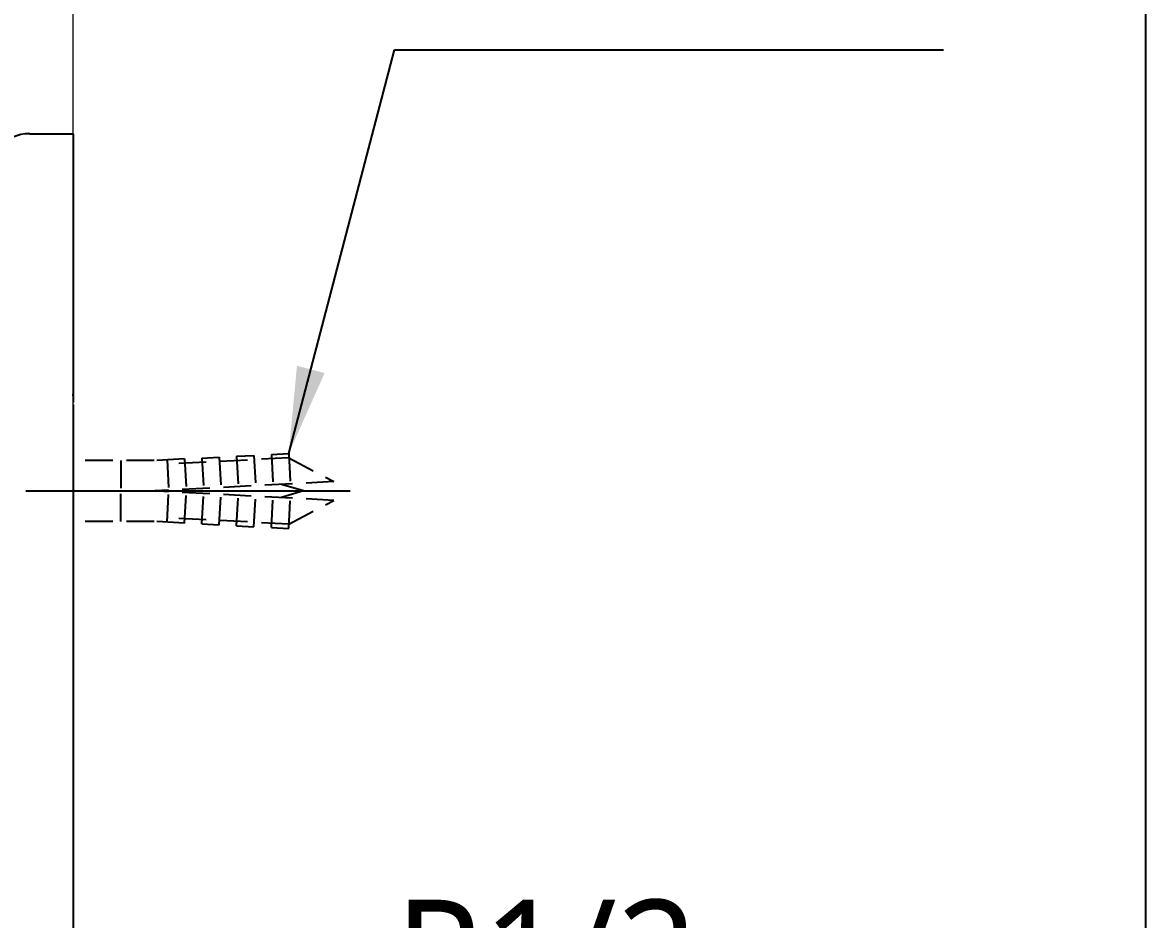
# Model space of a CAD drawing. Header units: millimetres. Extents: x 0 to 4679, y -4094 to -981.
# Drawn here: x 4421.1 to 4679.5, y -3221.5 to -3015.2 of the extents above; entities that cross this region are included whole.
import ezdxf
from ezdxf.lldxf.tags import DXFTag

# ---------------------------------------------------------------- set-up
doc = ezdxf.new("R2010")
doc.units = ezdxf.units.MM
doc.linetypes.add('DASHED2', pattern=[9.525, 6.35, -3.175])
for name, color, linetype in [('내부선 및 부속', 4, 'Continuous'), ('도각라인', 7, 'Continuous'), ('외형선', 3, 'Continuous'), ('점선', 6, 'DASHED2'), ('중심선', 1, 'DASHED'), ('치수선', 7, 'Continuous')]:
    doc.layers.add(name, color=color, linetype=linetype)
doc.styles.add('맑은고딕_치수', font='malgun.ttf', dxfattribs={"height": 25})
tags = doc.linetypes.add('DASHDOT', pattern=[70, 31, -13, 13, -13]).pattern_tags.tags
tags[10:11] = [DXFTag(74, 4), DXFTag(75, 0), DXFTag(340, '0'), DXFTag(46, 0.0), DXFTag(50, 0.0), DXFTag(44, 0.0), DXFTag(45, 0.0)]
tags[8:9] = [DXFTag(74, 4), DXFTag(75, 0), DXFTag(340, '0'), DXFTag(46, 0.0), DXFTag(50, 0.0), DXFTag(44, 0.0), DXFTag(45, 0.0)]
tags[6:7] = [DXFTag(74, 4), DXFTag(75, 0), DXFTag(340, '0'), DXFTag(46, 0.0), DXFTag(50, 0.0), DXFTag(44, 0.0), DXFTag(45, 0.0)]
tags[4:5] = [DXFTag(74, 4), DXFTag(75, 0), DXFTag(340, '0'), DXFTag(46, 0.0), DXFTag(50, 0.0), DXFTag(44, 0.0), DXFTag(45, 0.0)]
tags = doc.linetypes.add('DASHED', pattern=[25.72, 12.86, -12.86]).pattern_tags.tags
tags[6:7] = [DXFTag(74, 4), DXFTag(75, 0), DXFTag(340, '0'), DXFTag(46, 0.0), DXFTag(50, 0.0), DXFTag(44, 0.0), DXFTag(45, 0.0)]
tags[4:5] = [DXFTag(74, 4), DXFTag(75, 0), DXFTag(340, '0'), DXFTag(46, 0.0), DXFTag(50, 0.0), DXFTag(44, 0.0), DXFTag(45, 0.0)]
doc.dimstyles.new('계림치수_맑은고딕', dxfattribs={"dimtxt": 25, "dimasz": 20, "dimexe": 20, "dimexo": 0.0625, "dimgap": 10, "dimtad": 1, "dimdec": 0, "dimzin": 0, "dimdsep": 46, "dimtxsty": '맑은고딕_치수', "dimcen": 0.09, "dimadec": 0, "dimazin": 0, "dimtfac": 1, "dimtdec": 0, "dimtofl": 0, "dimtmove": 0, "dimatfit": 3, "dimfxl": 1, "dimtolj": 1, "dimtzin": 0, "dimarcsym": 0})

# ---------------------------------------------------------------- blocks, each defined once
blk = doc.blocks.new('6087')
at = {"layer": '점선'}
for p, q in [((14233.78, -6059.09), (14237.78, -6058.88)), ((14237.78, -6058.88), (14238.15, -6065.87)), ((14241.77, -6058.67), (14245.77, -6058.46)), ((14241.77, -6058.67), (14242.14, -6065.66)), ((14245.77, -6058.46), (14246.13, -6065.45)), ((14214.82, -6060.08), (14196.18, -6060.08)), ((14207.18, -6060.08), (14207.18, -6067.08)), ((14221.8, -6059.72), (14214.82, -6060.08)), ((14217.81, -6059.93), (14218.17, -6066.92)), ((14245.82, -6059.46), (14217.86, -6060.93)), ((14221.8, -6059.72), (14222.17, -6066.71)), ((14225.8, -6059.51), (14229.79, -6059.3)), ((14225.8, -6059.51), (14226.16, -6066.5)), ((14229.79, -6059.3), (14230.16, -6066.29)), ((14233.78, -6059.09), (14234.15, -6066.08)), ((14245.82, -6059.46), (14256.12, -6064.93)), ((14256.12, -6064.93), (14215, -6067.08)), ((14249.18, -6067.08), (14244.1, -6065.56)), ((14207.18, -6074.08), (14207.18, -6067.08)), ((14256.12, -6069.24), (14215, -6067.08)), ((14217.81, -6074.24), (14218.17, -6067.25)), ((14221.8, -6074.45), (14222.17, -6067.46)), ((14225.8, -6074.66), (14226.16, -6067.67)), ((14229.79, -6074.87), (14230.16, -6067.88)), ((14233.78, -6075.08), (14234.15, -6068.09)), ((14237.78, -6075.29), (14238.15, -6068.3)), ((14241.77, -6075.5), (14242.14, -6068.51)), ((14249.18, -6067.08), (14244.1, -6068.61)), ((14245.77, -6075.71), (14246.13, -6068.72)), ((14245.82, -6074.71), (14256.12, -6069.24)), ((14214.82, -6074.08), (14196.18, -6074.08)), ((14221.8, -6074.45), (14214.82, -6074.08)), ((14245.82, -6074.71), (14217.86, -6073.24)), ((14225.8, -6074.66), (14229.79, -6074.87)), ((14233.78, -6075.08), (14237.78, -6075.29)), ((14241.77, -6075.5), (14245.77, -6075.71))]:
    blk.add_line(p, q, dxfattribs=at)
at = {"layer": '중심선', "linetype": 'DASHDOT'}
blk.add_line((14185.25, -6067.08), (14259.93, -6067.08), dxfattribs=at)

msp = doc.modelspace()

# ---------------------------------------------------------------- linework, layer by layer
at = {"layer": '내부선 및 부속', "linetype": 'Continuous'}
for p, q in [((4422.74, -3040.8), (4432.74, -3040.8)), ((4432.74, -3040.8), (4432.74, -3102.6)), ((4432.74, -3100.8), (4432.74, -3100.6)), ((4432.74, -3101.1), (4432.74, -3100.8)), ((4432.74, -3103.1), (4432.74, -3240.8))]:
    msp.add_line(p, q, dxfattribs=at)
msp.add_arc((4422.74, -3050.8), 10, 90, 180, dxfattribs=at)
at = {"layer": '도각라인', "color": 7}
msp.add_line((4679.45, -980.91), (4679.45, -4016.91), dxfattribs=at)
at = {"layer": '외형선', "linetype": 'Continuous', "lineweight": 18}
msp.add_line((4432.74, -3932.96), (4432.74, -2318.12), dxfattribs=at)

# ---------------------------------------------------------------- block references
msp.add_blockref('6087', (-9763.44, 2944.12))

# ---------------------------------------------------------------- texts
at = {"layer": '치수선', "insert": (4506.77, -3216.96), "char_height": 25, "width": 380.4469, "attachment_point": 1, "line_spacing_factor": 0.963855, "style": '맑은고딕_치수'}
msp.add_mtext('\\A1;R1/2', dxfattribs=at)

# ---------------------------------------------------------------- leaders
at = {"layer": '치수선'}
msp.add_leader([(4482.33, -3114.34), (4506.69, -3021.53), (4632.98, -3021.53)], dimstyle='계림치수_맑은고딕', dxfattribs=at)

doc.saveas('drawing.dxf')
